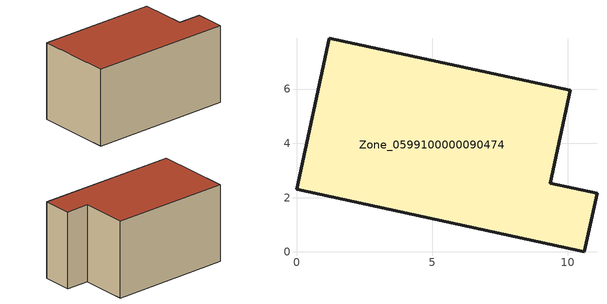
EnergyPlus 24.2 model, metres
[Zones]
Zone_0599100000090474
 floor ground (C_G): 0,2.31 1.2,7.88 10.08,5.95 9.34,2.53 11.07,2.16 10.61,0 z0
 wall outside (C_F): 1.2,7.88 0,2.31 10.61,0 11.07,2.16 9.34,2.53 10.08,5.95 1.2,7.88 z0:5.86
 roof outside (C_R): 0,2.31 10.61,0 11.07,2.16 9.34,2.53 10.08,5.95 1.2,7.88 z5.86
[BUILDING]
Pand.0599100000090474: North Axis=0; Terrain=City; Loads Convergence Tolerance Value=0.04; Temperature Convergence Tolerance Value=0.4; Solar Distribution=FullExterior; Maximum Number of Warmup Days=25; Minimum Number of Warmup Days=1
[Site:Location]
Rotterdam.The.Hague.AP_ZH_NLD Design_Conditions: Latitude=51.96; Longitude=4.45; Time Zone=1; Elevation=-4.5
[SITE:GROUNDTEMPERATURE:BUILDINGSURFACE]
18, 18, 18, 18, 18, 18, 18, 18, 18, 18, 18, 18
[MATERIAL] Thermal Absorptance=0.9; Solar Absorptance=0.7; Visible Absorptance=0.7
Name | Roughness | Thickness | Conductivity | Density | Specific Heat
G.TI.1975-1991 | MediumSmooth | 0.15 | 0.288461 | 540 | 1210
F.TI.1975-1991 | Rough | 0.3 | 0.230769 | 1920 | 840
R.TI.1975-1991 | MediumRough | 0.2 | 0.153846 | 1500 | 1000
[CONSTRUCTION]
C_G: G.TI.1975-1991
C_F: F.TI.1975-1991
C_R: R.TI.1975-1991
[ZONE]
Zone_0599100000090474: Type=1; Multiplier=1; Ceiling Height=Autocalculate; Volume=Autocalculate; Floor Area=autocalculate; Part of Total Floor Area=Yes
[ZONEINFILTRATION:DESIGNFLOWRATE]
Infil_Zone_0599100000090474: Zone or ZoneList or Space or SpaceList=Zone_0599100000090474; Schedule=AlwaysOn; Design Flow Rate Calculation Method=Flow/Area; Flow Rate per Floor Area=0.003; Constant Term Coefficient=1; Temperature Term Coefficient=0; Velocity Term Coefficient=0; Velocity Squared Term Coefficient=0
[HVACTEMPLATE:ZONE:IDEALLOADSAIRSYSTEM]
Zone_0599100000090474: Maximum Heating Supply Air Temperature=50; Minimum Cooling Supply Air Temperature=13; Maximum Heating Supply Air Humidity Ratio=0.0156; Minimum Cooling Supply Air Humidity Ratio=0.0077; Heating Limit=NoLimit; Cooling Limit=NoLimit; Dehumidification Control Type=ConstantSensibleHeatRatio; Cooling Sensible Heat Ratio=0.7; Dehumidification Setpoint=60; Humidification Control Type=None; Humidification Setpoint=30; Outdoor Air Method=None; Outdoor Air Flow Rate per Person=0.00944; Outdoor Air Flow Rate per Zone Floor Area=0; Outdoor Air Flow Rate per Zone=0; Demand Controlled Ventilation Type=None; Outdoor Air Economizer Type=NoEconomizer; Heat Recovery Type=None; Sensible Heat Recovery Effectiveness=0.7; Latent Heat Recovery Effectiveness=0.65
[ZONECONTROL:THERMOSTAT]
ThermostatControl_Zone_0599100000090474: Zone or ZoneList=Zone_0599100000090474; Control Type Schedule=DualSetpointControlType; Control 1=Thermostat_Zone_0599100000090474; Temperature Difference Between Cutout And Setpoint=0
[THERMOSTATSETPOINT:DUALSETPOINT]
Thermostat_Zone_0599100000090474: Heating Setpoint Temperature Schedule=HeatingSetpoint_Zone_0599100000090474; Cooling Setpoint Temperature Schedule=CoolingSetpoint_Zone_0599100000090474
[SCHEDULE:COMPACT]
HeatingSetpoint_Zone_0599100000090474: Through: 12/31, For: AllDays, Until: 24:00, 21
CoolingSetpoint_Zone_0599100000090474: Through: 12/31, For: AllDays, Until: 24:00, 24
DualSetpointControlType: Through: 12/31, For: AllDays, Until: 24:00, 4
AlwaysOn: Through: 12/31, For: AllDays, Until: 24:00, 1
